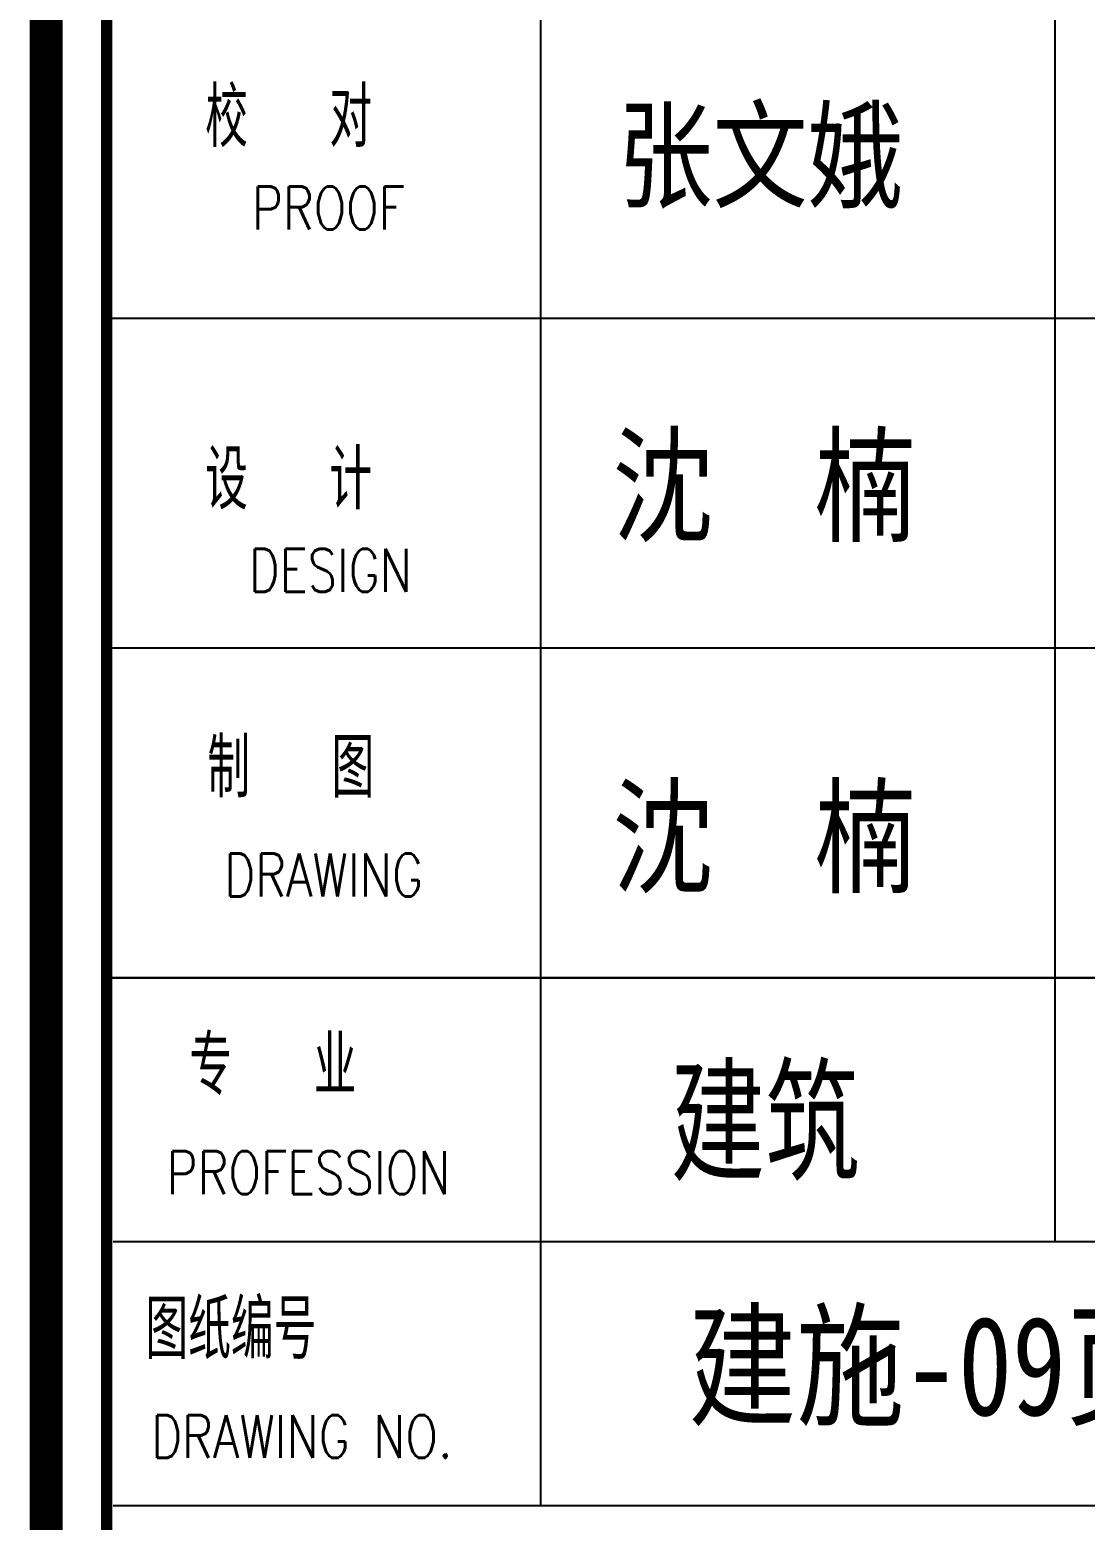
# Model space of a CAD drawing. Header units: inches. Extents: x 0 to 508000, y 0 to 738838.
# Drawn here: x 240779 to 243978, y 315956 to 320475 of the extents above; entities that cross this region are included whole.
import ezdxf
from ezdxf.enums import TextEntityAlignment as Align

# ---------------------------------------------------------------- set-up
doc = ezdxf.new("R2010")
doc.units = ezdxf.units.IN
doc.header["$LTSCALE"] = 1000
doc.header["$MEASUREMENT"] = 0
doc.layers.get('0').update_dxf_attribs({"true_color": 0xffffff})
for name, color, linetype, true_color in [('PUB_TITLE', 4, 'Continuous', 0x00ffff), ('TK', 7, 'Continuous', 0xffffff), ('TK-TEXT', 4, 'Continuous', 0x00ffff), ('ZG-图号', 2, 'Continuous', 0xffff00)]:
    doc.layers.add(name, color=color, linetype=linetype, true_color=true_color)
doc.styles.add('-宋体', font='simsun.ttc', dxfattribs={"height": 0.2, "bigfont": 'gbcbig.shx'})
doc.styles.add('CCIAD-图框(可变字)', font='simhei.ttf', dxfattribs={"height": 0.2, "bigfont": 'gbcbig.shx'})
doc.styles.add('CCIAD-图框(标题项)', font='simhei.ttf', dxfattribs={"height": 0.2, "bigfont": 'gbcbig.shx'})
doc.styles.add('基本字体', font='simplex.shx', dxfattribs={"height": 0.2, "bigfont": 'gbcbig.shx'})

# ---------------------------------------------------------------- blocks, each defined once
blk = doc.blocks.new('DAnoyomous24316')
at = {"layer": 'TK', "style": '基本字体'}
blk.add_text('校  对', height=180, dxfattribs=at).set_placement((241310.3, 320120))
at = {"layer": 'TK', "style": '基本字体', "width": 0.8}
blk.add_text('PROOF', height=130.01, dxfattribs=at).set_placement((241452.4, 319870))
blk = doc.blocks.new('DAnoyomous24319')
at = {"layer": 'TK', "style": '基本字体'}
blk.add_text('设  计', height=180, dxfattribs=at).set_placement((241310.3, 319021.5))
at = {"layer": 'TK', "style": '基本字体', "width": 0.8}
blk.add_text('DESIGN', height=130.01, dxfattribs=at).set_placement((241442.5, 318771.5))
blk = doc.blocks.new('DAnoyomous24322')
at = {"layer": 'TK', "style": '基本字体'}
blk.add_text('制  图', height=180, dxfattribs=at).set_placement((241316.9, 318147.5))
at = {"layer": 'TK', "style": '基本字体', "width": 0.8}
blk.add_text('DRAWING', height=130.01, dxfattribs=at).set_placement((241368.3, 317847.5))
blk = doc.blocks.new('DAnoyomous24361')
at = {"layer": 'TK', "style": '基本字体'}
blk.add_text('专  业', height=180, dxfattribs=at).set_placement((241262.5, 317245))
at = {"layer": 'TK', "style": '基本字体', "width": 0.8}
blk.add_text('PROFESSION', height=130, dxfattribs=at).set_placement((241193.7, 316945))
blk = doc.blocks.new('DAnoyomous24364')
at = {"layer": 'TK', "style": '基本字体'}
blk.add_text('图纸编号', height=180, dxfattribs=at).set_placement((241129, 316445))
at = {"layer": 'TK', "style": '基本字体', "width": 0.8}
blk.add_text('DRAWING NO.', height=129.996, dxfattribs=at).set_placement((241146.6, 316145))
blk = doc.blocks.new('+A9S5D+9F')
at = {"layer": 'PUB_TITLE', "style": 'CCIAD-图框(标题项)', "width": 0.8}
for s, height, p in [('张文娥', 264, (105622.9, -3560.7)), ('沈  楠', 281.16, (105606.7, -4571)), ('沈  楠', 281.16, (105606.7, -5636))]:
    blk.add_text(s, height=height, dxfattribs=at).set_placement(p)

msp = doc.modelspace()

# ---------------------------------------------------------------- linework, layer by layer
at = {"layer": 'TK', "lineweight": -3}
for p, q in [((242326.5, 324601.2), (242326.5, 317601.2)), ((243885.8, 324601.2), (243885.8, 317601.2)), ((241011.7, 319601.2), (246118.7, 319601.2)), ((241011.7, 319601.2), (246118.7, 319601.2)), ((241011.7, 318601.2), (246118.7, 318601.2)), ((241011.7, 318601.2), (246118.7, 318601.2)), ((246118.7, 317601.2), (241011.7, 317601.2)), ((241011.7, 317601.2), (246118.7, 317601.2)), ((241011.7, 317601.2), (246118.7, 317601.2)), ((241031.7, 317601.2), (246138.7, 317601.2)), ((241231.7, 317601.2), (246138.7, 317601.2)), ((242326.5, 317601.2), (242326.5, 316001.2)), ((243885.8, 317601.2), (243885.8, 316801.2)), ((241031.7, 316801.2), (246138.7, 316801.2)), ((241231.7, 316801.2), (246138.7, 316801.2)), ((241031.7, 316001.2), (246138.7, 316001.2)), ((241231.7, 316001.2), (246138.7, 316001.2)), ((241231.7, 316001.2), (246138.7, 316001.2)), ((241231.7, 316001.2), (246138.7, 316001.2)), ((241231.7, 316001.2), (246138.7, 316001.2))]:
    msp.add_line(p, q, dxfattribs=at)
at = {"layer": 'TK', "lineweight": -3, "const_width": 100}
msp.add_lwpolyline([(240828.6, 313484.1), (240828.6, 395538.4)], dxfattribs=at)
at = {"layer": 'TK', "lineweight": -3, "const_width": 34.7}
msp.add_lwpolyline([(241011.7, 330978.2), (246138.7, 330978.2), (246138.7, 313763.7), (241011.7, 313763.7)], close=True, dxfattribs=at)

# ---------------------------------------------------------------- block references
msp.add_blockref('+A9S5D+9F', (136937.8, 323523.6))
at = {"layer": 'TK'}
for name in ['DAnoyomous24316', 'DAnoyomous24319', 'DAnoyomous24322', 'DAnoyomous24361', 'DAnoyomous24364']:
    msp.add_blockref(name, (0, 0), dxfattribs=at)

# ---------------------------------------------------------------- texts
at = {"layer": 'TK-TEXT', "style": 'CCIAD-图框(可变字)', "width": 0.7}
msp.add_attdef('建筑', (242721.4, 317017.3), '建筑', height=300, dxfattribs=at)
at = {"layer": 'ZG-图号', "style": '-宋体', "width": 0.8}
msp.add_text('建施-09页 ', height=300, dxfattribs=at).set_placement((243592.8, 316424.4), align=Align.MIDDLE_CENTER)

doc.saveas('drawing.dxf')
